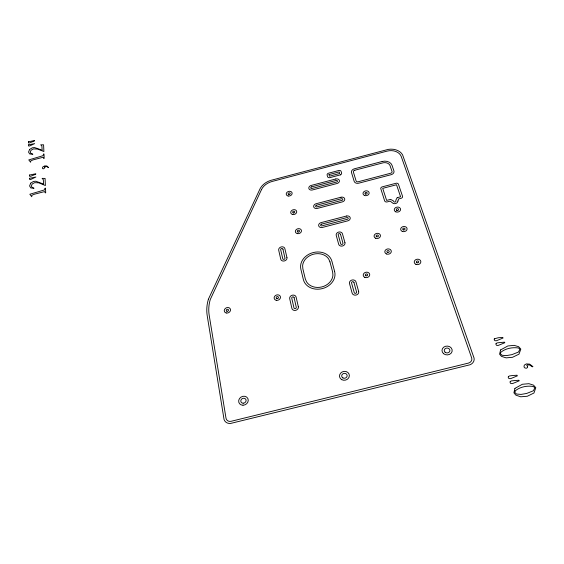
<?xml version="1.0" encoding="UTF-8"?>
<svg xmlns="http://www.w3.org/2000/svg" width="564" height="564" viewBox="0 0 564 564"><rect width="100%" height="100%" fill="white"/><g stroke="black" fill="none" stroke-linecap="round" stroke-linejoin="round"><path stroke-width="0.85" d="M329.016 174.586L339.218 171.9L339.718 173.486L329.461 176.208L328.988 174.621M514.946 391.106L514.939 392.593L516.504 394.032L521.066 394.412L526.656 393.453L533.396 390.781L534.806 387.877L533.459 386.516C527.255 385.438 519.719 386.834 514.946 391.106M500.578 352.514L500.564 353.924L502.073 355.278L506.479 355.595L511.908 354.643L518.464 352.049L519.86 349.278L518.563 348.002C512.521 347.036 505.259 348.418 500.578 352.514M527.601 366.374L527.559 367.524L526.487 368.207L525.006 368.024L523.998 366.931L524.273 365.148L526.339 363.9L529.631 364.132L532.945 366.635L532.275 366.797L529.829 365.063L527.22 364.873L526.713 365.338L527.601 366.374M510.201 381.616L510.117 382.723L510.921 383.583L512.486 383.598L519.204 380.827L518.979 380.242L514.171 380.608L511.259 380.933L510.201 381.616M508.347 376.653L508.263 377.725L509.073 378.613L510.624 378.648L517.329 375.871L517.082 375.222L512.309 375.546L509.398 375.976L508.347 376.653M496.066 343.554L495.975 344.597L496.743 345.415L498.266 345.415L504.794 342.722L504.59 342.172L499.923 342.559L497.096 342.891L496.066 343.554M494.311 338.851L494.219 339.873L495.002 340.712L496.503 340.734L503.025 338.033L502.792 337.42L498.16 337.773L494.311 338.851M45.085 188.298L44.464 189.934L29.836 194.242L31.76 196.744L31.887 195.222L34.573 194.178L44.584 191.591L45.282 192.902L45.705 192.789L45.501 188.179L45.085 188.298M43.583 154.141L42.984 155.699L28.771 159.915L30.646 162.256L30.766 160.818L33.375 159.802L43.104 157.264L43.773 158.491L44.189 158.378L43.992 154.035L43.583 154.141M397.93 201.031L397.5 202.3A3.158 2.475 -8.4 0 1 393.186 203.421L390.189 201.136L387.186 201.919A2.101 1.65 -9 0 1 384.648 200.869L380.721 188.489A2.08 1.614 -9.4 0 1 382.286 186.846L396.217 183.222A2.087 1.614 -8.5 0 1 398.395 184.09L402.583 196.427A2.108 1.643 -8.1 0 1 401.286 198.239L398.628 198.937L397.93 201.031M514.939 388.377L513.917 392.826L515.877 395.152L520.713 396.795L527.298 396.259L533.96 393.002L535.8 387.679L533.558 385.163L528.94 383.689L522.384 384.26L514.939 388.377M500.599 349.927L499.563 354.157L501.445 356.349L506.119 357.865L512.507 357.301L518.993 354.15L520.826 349.088L518.676 346.719L514.206 345.358L507.854 345.958L500.599 349.927M208.391 299.216L207.665 302.036A48.687 40.686 -21.4 0 0 207.221 315.727L224.056 419.51A6.909 6.141 -31.5 0 0 230.648 423.423L469.946 364.788A7.198 6.239 3.8 0 0 474.084 358.126L402.597 154.86A13.769 10.448 -9.2 0 0 388.279 149.382L270.41 180.473A16.314 12.598 -17 0 0 260.272 188.32L208.391 299.216M44.908 167.529L43.731 168.784L42.772 168.714L42.349 168.023L42.949 166.831L44.634 165.922L46.798 165.964L48.455 167.508L46.713 166.577L45 166.542L44.549 166.866L44.908 167.529M30.696 183.173L29.582 185.944L30.773 187.953L34.023 188.242L32.035 187.382L31.323 185.958L32.204 184.019L34.573 182.673L38.824 182.821L45.388 185.542L45.071 178.421L42.096 178.372L43.308 179.627L43.59 184.097L35.814 181.234L33.48 181.439L30.696 183.173M29.617 149.453L28.531 152.083L29.688 153.965L32.846 154.205L30.914 153.408L30.223 152.068L31.083 150.235L33.382 148.938L37.52 149.037L43.886 151.54L43.59 144.821L40.693 144.8L41.877 145.97L42.145 150.193L34.594 147.571L32.324 147.782L29.617 149.453M29.638 178.266L29.673 179.542L30.724 179.493L35.877 177.033L29.638 178.266M29.532 175.037L29.575 176.313L30.611 176.285L35.779 174.198L35.758 173.775L29.532 175.037M28.595 144.821L28.63 146.027L29.652 145.97L34.658 143.601L28.595 144.821M28.496 141.775L28.531 142.981L29.547 142.939L34.559 140.922L34.545 140.521L28.496 141.775M261.449 189.701L210.266 299.505A46.615 38.944 -21.4 0 0 209.195 315.255L226.002 418.199A4.695 4.167 -31.5 0 0 231.198 421.28L468.388 363.11A4.886 4.237 3.8 0 0 471.652 357.872L401.286 156.623A11.823 8.975 -9.2 0 0 387.003 151.138L272.059 181.481A14.41 11.125 -17 0 0 261.449 189.701M397.197 197.682L395.78 200.262L395.921 201.129A1.135 0.888 -8.4 0 1 393.806 201.679L393.39 200.89L390.619 199.395L386.636 200.417L382.709 188.341L396.527 184.752L400.588 196.766L397.197 197.682M311.688 186.846L311.307 186.987A1.086 0.839 -14.4 0 0 311.723 188.559L336.912 181.946A1.093 0.846 -12.7 0 0 336.461 180.381L311.688 186.846M316.573 205.197L316.185 205.338A1.107 0.867 -14.2 0 0 316.615 206.96L342.2 200.283A1.107 0.867 -12.3 0 0 341.735 198.669L316.573 205.197M321.607 224.119L321.212 224.268A1.121 0.895 -13.9 0 0 321.656 225.938L347.657 219.192A1.128 0.895 -11.9 0 0 347.177 217.528L321.607 224.119M354.841 170.215L354.544 170.307A1.875 1.438 -11.4 0 0 353.346 171.907L356.117 180.995A1.889 1.459 -11.2 0 0 358.062 181.791L390.887 173.183A1.903 1.459 -9.1 0 0 392.065 171.569L389.9 165.252A6.204 4.745 -9.5 0 0 383.457 162.735L354.841 170.215M340.318 174.882L329.926 177.632A2.016 1.551 -13.2 0 1 327.557 176.652L327.092 174.953A2.016 1.544 -13.2 0 1 328.41 173.233L339.013 170.441A2.016 1.544 -12.5 0 1 341.065 171.273L341.622 173.155A2.016 1.551 -12.5 0 1 340.318 174.882M382.195 161.487L354.347 168.819A3.814 2.926 -11.4 0 0 351.52 172.584L354.164 181.312A3.842 2.968 -11.2 0 0 358.746 183.187L391.134 174.699A3.87 2.968 -9.1 0 0 393.912 170.885L392.029 165.337A8.157 6.232 -9.5 0 0 382.195 161.487M335.77 178.985L311.187 185.443A3.024 2.341 -14.4 0 0 308.861 188.475A3.024 2.341 -14.4 0 0 312.393 189.969L337.068 183.49A3.039 2.348 -12.7 0 0 339.359 180.466A3.039 2.348 -12.7 0 0 335.77 178.985M341.023 197.231L316.059 203.752A3.074 2.411 -14.2 0 0 313.704 206.861A3.074 2.411 -14.2 0 0 317.299 208.412L342.362 201.877A3.088 2.418 -12.3 0 0 344.682 198.775A3.088 2.418 -12.3 0 0 341.023 197.231M346.444 216.04L321.078 222.625A3.116 2.489 -13.9 0 0 318.702 225.811A3.116 2.489 -13.9 0 0 322.361 227.44L347.826 220.834A3.137 2.496 -11.9 0 0 350.166 217.655A3.137 2.496 -11.9 0 0 346.444 216.04M340.529 234.37L340.381 234.046A1.184 0.959 -12.5 0 0 338.16 234.624L340.762 243.993A1.198 0.966 -12.3 0 0 342.997 243.415L340.529 234.37M353.966 282.515L353.811 282.162A1.234 1.029 -11.3 0 0 351.499 282.747L354.305 292.857A1.241 1.043 -11 0 0 356.631 292.272L353.966 282.515M329.954 261.851L328.685 258.996A13.966 11.484 -14.7 0 0 313.577 254.181A13.966 11.484 -14.7 0 0 302.614 265.686L302.861 268.788L305.307 278.891L306.527 281.81A14.079 11.668 -14.5 0 0 321.875 286.921A14.079 11.668 -14.5 0 0 332.936 275.077L332.619 271.911L329.954 261.851M282.966 249.239L282.832 248.907A1.177 0.952 -17.4 0 0 280.632 249.478L282.79 258.918A1.184 0.966 -17.4 0 0 285.003 258.347L282.966 249.239M294.126 297.714L293.985 297.355A1.22 1.022 -17.5 0 0 291.701 297.94L294.027 308.12A1.234 1.043 -17.5 0 0 296.326 307.535L294.126 297.714M344.942 242.661L342.447 233.771A3.215 2.587 -12.5 0 0 338.647 232.086A3.215 2.587 -12.5 0 0 336.229 235.378L338.682 244.268A3.236 2.623 -12.3 0 0 342.517 245.996A3.236 2.623 -12.3 0 0 344.942 242.661M358.655 291.482L355.962 281.887A3.335 2.785 -11.3 0 0 351.978 280.026A3.335 2.785 -11.3 0 0 349.497 283.53L352.14 293.132A3.363 2.827 -11 0 0 356.159 295.035A3.363 2.827 -11 0 0 358.655 291.482M334.635 271.517L331.9 261.238A16.018 13.169 -14.7 0 0 313.182 252.573A16.018 13.169 -14.7 0 0 300.866 269.19L303.347 279.504A16.144 13.388 -14.5 0 0 322.312 288.613A16.144 13.388 -14.5 0 0 334.635 271.517M286.942 257.593L284.869 248.639A3.18 2.573 -17.4 0 0 281.217 246.926A3.18 2.573 -17.4 0 0 278.708 250.226L280.738 259.186A3.208 2.608 -17.4 0 0 284.425 260.942A3.208 2.608 -17.4 0 0 286.942 257.593M298.342 306.753L296.107 297.094A3.306 2.771 -17.5 0 0 292.286 295.205A3.306 2.771 -17.5 0 0 289.706 298.723L291.891 308.381A3.328 2.813 -17.5 0 0 295.748 310.32A3.328 2.813 -17.5 0 0 298.342 306.753M341.805 379.706A4.97 4.441 -12.4 0 0 349.37 375.765A4.97 4.441 -12.4 0 0 342.115 371.972A4.97 4.441 -12.4 0 0 341.805 379.706M364.774 277.333A3.285 2.728 -10 0 0 369.744 274.795A3.285 2.728 -10 0 0 364.915 272.581A3.285 2.728 -10 0 0 364.774 277.333M276.247 300.281A3.236 2.707 -19 0 0 280.442 296.784A3.236 2.707 -19 0 0 275.239 295.691A3.236 2.707 -19 0 0 276.247 300.281M242.978 405.22A4.928 4.364 -28.5 0 0 247.829 398.452A4.928 4.364 -28.5 0 0 239.538 398.487A4.928 4.364 -28.5 0 0 242.978 405.22M226.249 312.992A3.229 2.686 -24 0 0 230.493 309.488A3.229 2.686 -24 0 0 225.417 308.374A3.229 2.686 -24 0 0 226.249 312.992M415.901 264.333A3.328 2.728 -5.5 0 0 420.864 261.795A3.328 2.728 -5.5 0 0 415.872 259.602A3.328 2.728 -5.5 0 0 415.901 264.333M443.565 353.677A5.104 4.427 1.1 0 0 452.053 351.562A5.104 4.427 1.1 0 0 445.659 346.24A5.104 4.427 1.1 0 0 443.565 353.677M375.624 238.234A3.208 2.587 -9.4 0 0 380.467 235.78A3.208 2.587 -9.4 0 0 375.723 233.729A3.208 2.587 -9.4 0 0 375.624 238.234M297.418 233.637A3.109 2.482 -15.8 0 0 301.409 230.373A3.109 2.482 -15.8 0 0 296.382 229.463A3.109 2.482 -15.8 0 0 297.418 233.637M364.485 195.454A3.102 2.418 -10.6 0 0 369.166 193.099A3.102 2.418 -10.6 0 0 364.612 191.224A3.102 2.418 -10.6 0 0 364.485 195.454M402.266 231.388A3.229 2.587 -7.3 0 0 407.102 228.928A3.229 2.587 -7.3 0 0 402.28 226.89A3.229 2.587 -7.3 0 0 402.266 231.388M395.822 211.838A3.18 2.51 -8.1 0 0 400.595 209.434A3.18 2.51 -8.1 0 0 395.857 207.474A3.18 2.51 -8.1 0 0 395.822 211.838M386.403 253.934A3.257 2.658 -8.2 0 0 391.31 251.438A3.257 2.658 -8.2 0 0 386.467 249.309A3.257 2.658 -8.2 0 0 386.403 253.934M288.211 196.018A3.017 2.334 -16.1 0 0 292.096 192.902A3.017 2.334 -16.1 0 0 287.238 192.091A3.017 2.334 -16.1 0 0 288.211 196.018M292.737 214.517A3.06 2.411 -15.9 0 0 296.678 211.331A3.06 2.411 -15.9 0 0 291.729 210.471A3.06 2.411 -15.9 0 0 292.737 214.517M342.975 377.95A2.742 2.446 -12.4 0 0 347.149 375.779A2.742 2.446 -12.4 0 0 343.152 373.685A2.742 2.446 -12.4 0 0 342.975 377.95M365.86 275.775A1.177 0.98 -10 0 0 367.65 274.858A1.177 0.98 -10 0 0 365.916 274.062A1.177 0.98 -10 0 0 365.86 275.775M276.924 298.553A1.163 0.973 -19 0 0 278.433 297.291A1.163 0.973 -19 0 0 276.564 296.897A1.163 0.973 -19 0 0 276.924 298.553M243.183 403.197A2.721 2.404 -28.5 0 0 245.862 399.467A2.721 2.404 -28.5 0 0 241.293 399.481A2.721 2.404 -28.5 0 0 243.183 403.197M226.975 311.257A1.163 0.966 -24 0 0 228.505 309.996A1.163 0.966 -24 0 0 226.679 309.594A1.163 0.966 -24 0 0 226.975 311.257M416.951 262.775A1.198 0.98 -5.5 0 0 418.735 261.865A1.198 0.98 -5.5 0 0 416.944 261.076A1.198 0.98 -5.5 0 0 416.951 262.775M445.144 352.239A2.813 2.439 1.1 0 0 449.825 351.076A2.813 2.439 1.1 0 0 446.3 348.136A2.813 2.439 1.1 0 0 445.144 352.239M376.674 236.746A1.156 0.931 -9.4 0 0 378.423 235.865A1.156 0.931 -9.4 0 0 376.717 235.125A1.156 0.931 -9.4 0 0 376.674 236.746M298.046 232.051A1.121 0.895 -15.8 0 0 299.484 230.873A1.121 0.895 -15.8 0 0 297.672 230.542A1.121 0.895 -15.8 0 0 298.046 232.051M365.507 194.044A1.114 0.867 -10.6 0 0 367.192 193.198A1.114 0.867 -10.6 0 0 365.557 192.528A1.114 0.867 -10.6 0 0 365.507 194.044M403.295 229.893A1.163 0.931 -7.3 0 0 405.037 229.012A1.163 0.931 -7.3 0 0 403.302 228.279A1.163 0.931 -7.3 0 0 403.295 229.893M396.844 210.393A1.142 0.902 -8.1 0 0 398.565 209.526A1.142 0.902 -8.1 0 0 396.866 208.821A1.142 0.902 -8.1 0 0 396.844 210.393M387.461 252.411A1.17 0.959 -8.2 0 0 389.223 251.509A1.17 0.959 -8.2 0 0 387.489 250.747A1.17 0.959 -8.2 0 0 387.461 252.411M288.831 194.509A1.086 0.839 -16.1 0 0 290.227 193.389A1.086 0.839 -16.1 0 0 288.479 193.099A1.086 0.839 -16.1 0 0 288.831 194.509M293.358 212.966A1.1 0.867 -15.9 0 0 294.775 211.824A1.1 0.867 -15.9 0 0 292.998 211.514A1.1 0.867 -15.9 0 0 293.358 212.966"/></g></svg>
